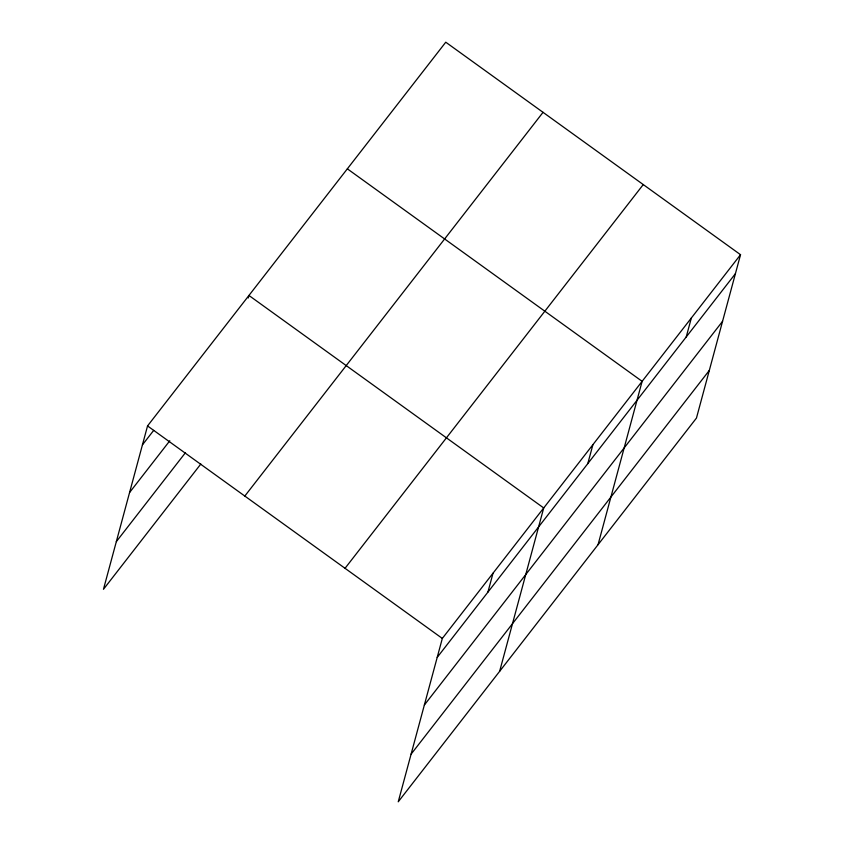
<?xml version="1.0" encoding="UTF-8"?>
<svg xmlns="http://www.w3.org/2000/svg" width="844" height="844" viewBox="0 0 844 844"><rect width="100%" height="100%" fill="white"/><g stroke="black" fill="none" stroke-linecap="round" stroke-linejoin="round"><path stroke-width="1.27" d="M740.536 254.698L442.319 638.433L398.241 801.8L696.458 418.065L740.536 254.698L445.759 42.2L147.542 425.935L103.464 589.302L200.83 464.01M248.252 297.995L248.938 295.463L543.715 507.961L499.637 671.328M487.906 592.14L493.023 573.192M587.804 463.588L592.921 444.651M598.048 544.696L642.126 381.33L347.348 168.832M686.225 336.956L691.331 318.019M142.425 444.883L153.692 430.387M129.565 492.537L169.802 440.768M116.324 541.648L185.522 452.595M244.813 496.061L543.04 112.326M345.038 568.307L643.265 184.572M437.213 657.381L735.43 273.646M424.353 705.035L722.569 321.3M411.102 754.146L709.319 370.411M147.542 425.935L442.319 638.433"/></g></svg>
